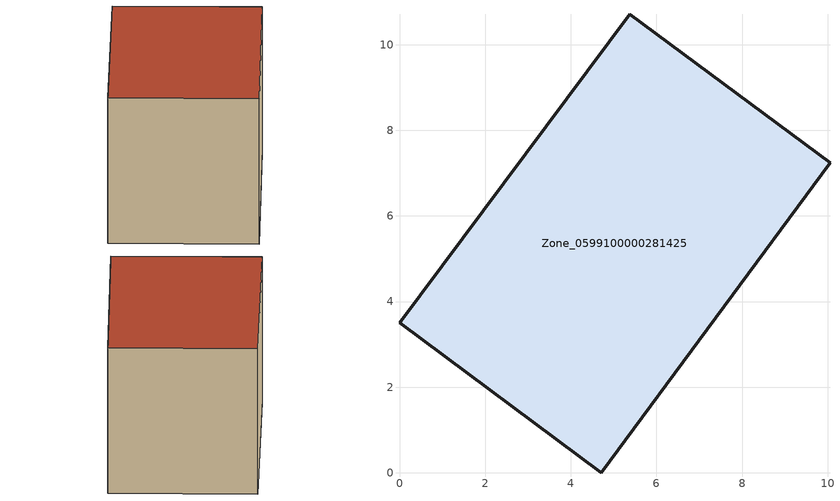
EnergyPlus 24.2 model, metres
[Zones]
Zone_0599100000281425
 floor ground (C_G): 0,3.5 5.38,10.71 10.05,7.24 4.72,0 z1.19
 wall outside (C_F): 5.38,10.71 0,3.5 4.72,0 10.05,7.24 5.38,10.71 z1.19:7.35
 roof outside (C_R): 4.72,0 10.05,7.24 5.38,10.71 0,3.5 z7.35
[BUILDING]
Pand.0599100000281425: North Axis=0; Terrain=City; Loads Convergence Tolerance Value=0.04; Temperature Convergence Tolerance Value=0.4; Solar Distribution=FullExterior; Maximum Number of Warmup Days=25; Minimum Number of Warmup Days=1
[Site:Location]
Rotterdam.The.Hague.AP_ZH_NLD Design_Conditions: Latitude=51.96; Longitude=4.45; Time Zone=1; Elevation=-4.5
[SITE:GROUNDTEMPERATURE:BUILDINGSURFACE]
18, 18, 18, 18, 18, 18, 18, 18, 18, 18, 18, 18
[MATERIAL] Thermal Absorptance=0.9; Solar Absorptance=0.7; Visible Absorptance=0.7
Name | Roughness | Thickness | Conductivity | Density | Specific Heat
G.TI.1946-1964 | MediumSmooth | 0.15 | 1 | 540 | 1210
F.TI.1946-1964 | Rough | 0.3 | 0.857143 | 1920 | 840
R.TI.1946-1964 | MediumRough | 0.2 | 0.277778 | 1500 | 1000
[CONSTRUCTION]
C_G: G.TI.1946-1964
C_F: F.TI.1946-1964
C_R: R.TI.1946-1964
[ZONE]
Zone_0599100000281425: Type=1; Multiplier=1; Ceiling Height=Autocalculate; Volume=Autocalculate; Floor Area=autocalculate; Part of Total Floor Area=Yes
[ZONEINFILTRATION:DESIGNFLOWRATE]
Infil_Zone_0599100000281425: Zone or ZoneList or Space or SpaceList=Zone_0599100000281425; Schedule=AlwaysOn; Design Flow Rate Calculation Method=Flow/Area; Flow Rate per Floor Area=0.003; Constant Term Coefficient=1; Temperature Term Coefficient=0; Velocity Term Coefficient=0; Velocity Squared Term Coefficient=0
[HVACTEMPLATE:ZONE:IDEALLOADSAIRSYSTEM]
Zone_0599100000281425: Maximum Heating Supply Air Temperature=50; Minimum Cooling Supply Air Temperature=13; Maximum Heating Supply Air Humidity Ratio=0.0156; Minimum Cooling Supply Air Humidity Ratio=0.0077; Heating Limit=NoLimit; Cooling Limit=NoLimit; Dehumidification Control Type=ConstantSensibleHeatRatio; Cooling Sensible Heat Ratio=0.7; Dehumidification Setpoint=60; Humidification Control Type=None; Humidification Setpoint=30; Outdoor Air Method=None; Outdoor Air Flow Rate per Person=0.00944; Outdoor Air Flow Rate per Zone Floor Area=0; Outdoor Air Flow Rate per Zone=0; Demand Controlled Ventilation Type=None; Outdoor Air Economizer Type=NoEconomizer; Heat Recovery Type=None; Sensible Heat Recovery Effectiveness=0.7; Latent Heat Recovery Effectiveness=0.65
[ZONECONTROL:THERMOSTAT]
ThermostatControl_Zone_0599100000281425: Zone or ZoneList=Zone_0599100000281425; Control Type Schedule=DualSetpointControlType; Control 1=Thermostat_Zone_0599100000281425; Temperature Difference Between Cutout And Setpoint=0
[THERMOSTATSETPOINT:DUALSETPOINT]
Thermostat_Zone_0599100000281425: Heating Setpoint Temperature Schedule=HeatingSetpoint_Zone_0599100000281425; Cooling Setpoint Temperature Schedule=CoolingSetpoint_Zone_0599100000281425
[SCHEDULE:COMPACT]
HeatingSetpoint_Zone_0599100000281425: Through: 12/31, For: AllDays, Until: 24:00, 21
CoolingSetpoint_Zone_0599100000281425: Through: 12/31, For: AllDays, Until: 24:00, 24
DualSetpointControlType: Through: 12/31, For: AllDays, Until: 24:00, 4
AlwaysOn: Through: 12/31, For: AllDays, Until: 24:00, 1
